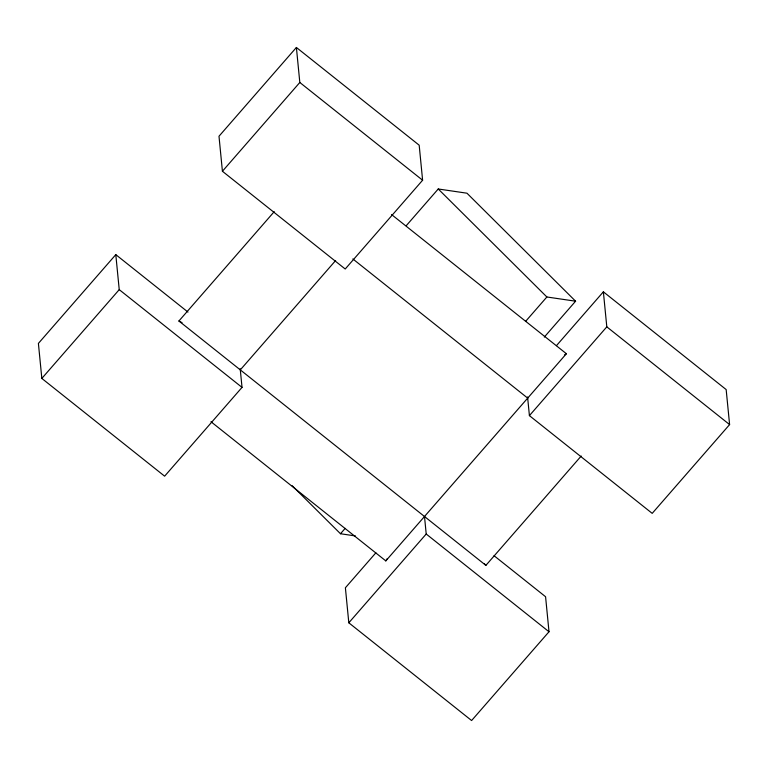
<?xml version="1.0" encoding="UTF-8"?>
<svg xmlns="http://www.w3.org/2000/svg" width="768" height="768" viewBox="0 0 768 768"><rect width="100%" height="100%" fill="white"/><g stroke="black" fill="none" stroke-linecap="round" stroke-linejoin="round"><path stroke-width="1.15" d="M210.96 421.718L385.805 560.89L387.014 558.864M187.968 312.077L115.795 254.63L38.4 343.411L41.837 378.432L164.63 476.179L242.026 387.389L240.192 368.717M296.39 47.462L218.995 136.243L222.422 171.264L345.216 269.011L422.611 180.221L419.184 145.2L296.39 47.462L299.818 82.474L422.611 180.221M41.837 378.432L119.232 289.642L115.795 254.63M222.422 171.264L299.818 82.474M581.213 456.029L485.894 565.373L178.906 321.005L274.224 211.661M240.307 369.878L335.626 260.534M406.186 225.754L438.24 188.986L466.963 193.2L575.587 301.2L544.32 337.075M292.109 485.654L340.483 533.741L345.178 528.365M525.763 321.197L546.874 296.986L575.587 301.2M375.878 552.797L345.389 587.779L348.816 622.8L471.61 720.538L549.005 631.757L545.578 596.736L494.026 555.696M556.464 345.629L603.37 291.821L726.163 389.568L729.6 424.589L652.205 513.37L529.411 415.632L527.578 396.95M385.805 560.89L566.39 353.722L391.546 214.55M348.816 622.8L426.211 534.01L424.502 516.499M529.411 415.632L606.806 326.842L603.37 291.821M564.422 355.037L566.39 353.722M340.483 533.741L355.421 535.939M178.906 321.005L182.054 322.656M606.806 326.842L729.6 424.589M352.848 258.941L527.693 398.122M119.232 289.642L242.026 387.389M426.211 534.01L549.005 631.757M438.24 188.986L546.874 296.986M484.253 563.645L485.894 565.373"/></g></svg>
